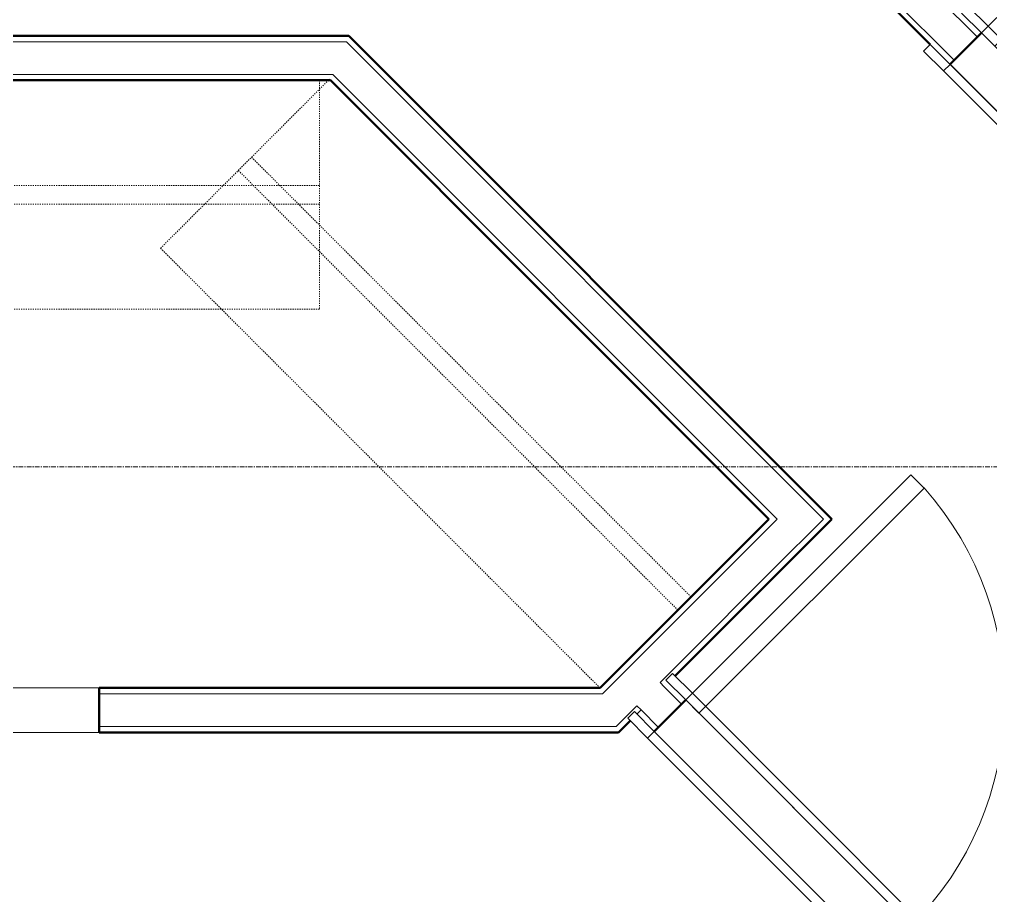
# Model space of a CAD drawing. Header units: inches. Extents: x -4235 to -464, y 9767 to 12347.
# Drawn here: x -3598.2 to -3494.5, y 11801.4 to 11894.9 of the extents above; entities that cross this region are included whole.
import ezdxf

# ---------------------------------------------------------------- set-up
doc = ezdxf.new("R2010")
doc.units = ezdxf.units.IN
doc.header["$MEASUREMENT"] = 0
doc.linetypes.add('Dash', pattern=[0.25, 0.125, -0.125])
doc.linetypes.add('Grid Line 1_2_', pattern=[0.875, 0.5, -0.125, 0.125, -0.125])
for name, color, linetype, lineweight in [('0-1', 7, 'Continuous', 5), ('0-2', 10, 'Continuous', 9), ('A-DOOR-1', 10, 'Continuous', 9), ('A-DOOR-2', 50, 'Continuous', 20), ('A-DOOR-FRAM-1', 10, 'Continuous', 9), ('A-WALL-1', 7, 'Continuous', 50), ('A-WALL-2', 250, 'Continuous', 13), ('A-WALL-3', 10, 'Continuous', 9), ('A-WALL-4', 254, 'Continuous', 9), ('Q-CASE-HDLN-1', 10, 'Dash', 9), ('Q-CASE-HDLN-2', 254, 'Dash', 9), ('S-GRID-1', 1, 'Grid Line 1_2_', 9)]:
    doc.layers.add(name, color=color, linetype=linetype, lineweight=lineweight)

# ---------------------------------------------------------------- blocks, each defined once
blk = doc.blocks.new('OD_CW_Closet - OD_CW_Closet-3110467-BACKGROUND - RCP - 3RD FLOOR')
at = {"layer": 'Q-CASE-HDLN-1'}
for p, q in [((0.74, 1.51), (67.13, 1.51)), ((67.13, 1.51), (67.13, -23.84)), ((0.74, -10.24), (67.13, -10.24)), ((0.74, -12.24), (67.13, -12.24)), ((67.13, -24), (66.97, -24))]:
    blk.add_line(p, q, dxfattribs=at)
at = {"layer": 'Q-CASE-HDLN-2'}
for p, q in [((0.74, -24), (0.74, 1.51)), ((67.13, -23.84), (67.13, -24)), ((66.97, -24), (0.74, -24))]:
    blk.add_line(p, q, dxfattribs=at)
blk = doc.blocks.new('OD_CW_Closet - OD_CW_Closet-3109491-BACKGROUND - RCP - 3RD FLOOR')
at = {"layer": 'Q-CASE-HDLN-1'}
for p, q in [((0.74, -24), (0.74, 0.45)), ((0.74, 0.45), (102.1, 0.45)), ((0.74, -10.78), (102.1, -10.78)), ((0.74, -12.78), (102.1, -12.78))]:
    blk.add_line(p, q, dxfattribs=at)
at = {"layer": 'Q-CASE-HDLN-2'}
for p, q in [((102.1, 0.45), (102.1, -24)), ((102.1, -24), (0.74, -24))]:
    blk.add_line(p, q, dxfattribs=at)
blk = doc.blocks.new('SWING - SINGLE - FLUSH - 2-10 x 6-8 - PRIVACY-3199405-BACKGROUND - RCP - 3RD FLOOR')
at = {"layer": 'A-DOOR-1'}
blk.add_arc((17, -2.38), 34.07, 180, 266.6343, dxfattribs=at)
at = {"layer": 'A-DOOR-2'}
for p, q in [((15, -2.38), (15, -36.38)), ((17, -2.38), (15, -2.38)), ((17, -2.38), (17, -36.38)), ((17, -36.38), (15, -36.38))]:
    blk.add_line(p, q, dxfattribs=at)
at = {"layer": 'A-DOOR-FRAM-1'}
for p, q in [((-17, 3.37), (-20, 3.37)), ((-20, 3.37), (-20, 2.37)), ((-17, 3.37), (-17, 2.37)), ((17, 3.37), (-17, 3.37)), ((20, 3.37), (17, 3.37)), ((17, 3.37), (17, 2.37)), ((20, 3.37), (20, 2.37)), ((-20, 2.37), (-17, 2.37)), ((-17, 2.37), (17, 2.37)), ((17, 2.37), (20, 2.37)), ((-17, -2.38), (-20, -2.38)), ((-20, -3.38), (-20, -2.38)), ((-17, -3.38), (-17, -2.38)), ((17, -2.38), (-17, -2.38)), ((20, -2.38), (17, -2.38)), ((17, -3.38), (17, -2.38)), ((20, -3.38), (20, -2.38)), ((-20, -3.38), (-17, -3.38)), ((-17, -3.38), (17, -3.38)), ((17, -3.38), (20, -3.38))]:
    blk.add_line(p, q, dxfattribs=at)
blk = doc.blocks.new('CTR - 1st Phase - Unit Layouts_rvt-1-BACKGROUND - RCP - 3RD FLOOR')
at = {"layer": 'A-WALL-1'}
for p, q in [((-3500.95, 11892.27), (-3518.75, 11910.07)), ((-3667.55, 11893.19), (-3569.75, 11893.19)), ((-3569.75, 11893.19), (-3563.92, 11893.19)), ((-3563.92, 11893.19), (-3563.04, 11893.19)), ((-3563.04, 11893.19), (-3511.45, 11841.6)), ((-3495.47, 11893.5), (-3498.83, 11890.15)), ((-3565, 11888.44), (-3667.55, 11888.44)), ((-3518.17, 11841.6), (-3565, 11888.44)), ((-3536.21, 11823.56), (-3518.17, 11841.6)), ((-3511.89, 11841.16), (-3514.81, 11838.24)), ((-3511.45, 11841.6), (-3511.89, 11841.16)), ((-3514.81, 11838.24), (-3528.21, 11824.84)), ((-3589.7, 11823.56), (-3536.21, 11823.56)), ((-3589.7, 11818.81), (-3589.7, 11823.56)), ((-3527.06, 11822.28), (-3530.42, 11818.92)), ((-3533.61, 11819.44), (-3534.24, 11818.81)), ((-3532.98, 11820.07), (-3533.61, 11819.44)), ((-3534.24, 11818.81), (-3589.7, 11818.81))]:
    blk.add_line(p, q, dxfattribs=at)
at = {"layer": 'A-WALL-2'}
for p, q in [((-3518.75, 11910.95), (-3498.39, 11890.59)), ((-3500.33, 11897.48), (-3495.91, 11893.06)), ((-3667.55, 11892.56), (-3569.13, 11892.56)), ((-3568.24, 11892.56), (-3569.13, 11892.56)), ((-3563.29, 11892.56), (-3568.24, 11892.56)), ((-3512.33, 11841.6), (-3563.29, 11892.56)), ((-3667.55, 11889.06), (-3565.63, 11889.06)), ((-3564.74, 11889.06), (-3565.63, 11889.06)), ((-3517.28, 11841.6), (-3564.74, 11889.06)), ((-3517.73, 11841.16), (-3535.32, 11823.56)), ((-3517.73, 11841.16), (-3517.28, 11841.6)), ((-3514.81, 11839.13), (-3512.33, 11841.6)), ((-3515.25, 11838.69), (-3514.81, 11839.13)), ((-3515.25, 11838.69), (-3529.8, 11824.14)), ((-3535.95, 11822.94), (-3535.32, 11823.56)), ((-3529.8, 11824.14), (-3529.36, 11823.69)), ((-3527.5, 11821.84), (-3529.36, 11823.69)), ((-3535.95, 11822.94), (-3589.7, 11822.94)), ((-3534.5, 11819.44), (-3532.28, 11821.66)), ((-3532.28, 11821.66), (-3531.83, 11821.22)), ((-3532.28, 11820.78), (-3531.83, 11821.22)), ((-3529.98, 11819.36), (-3531.83, 11821.22)), ((-3534.5, 11819.44), (-3589.7, 11819.44))]:
    blk.add_line(p, q, dxfattribs=at)
at = {"layer": 'A-WALL-3'}
for p, q in [((-3471.43, 11869.46), (-3495.47, 11893.5)), ((-3498.83, 11890.15), (-3474.79, 11866.1)), ((-3589.7, 11823.56), (-3623.7, 11823.56)), ((-3504.3, 11799.52), (-3527.06, 11822.28)), ((-3623.7, 11818.81), (-3589.7, 11818.81)), ((-3530.42, 11818.92), (-3506.38, 11794.88))]:
    blk.add_line(p, q, dxfattribs=at)
at = {"layer": 'A-WALL-4'}
for p, q in [((-3495.47, 11893.5), (-3498.83, 11890.15)), ((-3589.7, 11823.56), (-3589.7, 11818.81)), ((-3527.06, 11822.28), (-3530.42, 11818.92))]:
    blk.add_line(p, q, dxfattribs=at)
at = {"layer": '0-2'}
for name, p, rotation in [('SWING - SINGLE - FLUSH - 2-10 x 6-8 - PRIVACY-3199405-BACKGROUND - RCP - 3RD FLOOR', (-3485.13, 11879.8), 134.9999999999904), ('OD_CW_Closet - OD_CW_Closet-3109491-BACKGROUND - RCP - 3RD FLOOR', (-3565.44, 11864.44), 180), ('OD_CW_Closet - OD_CW_Closet-3110467-BACKGROUND - RCP - 3RD FLOOR', (-3534.62, 11824.11), 134.9999999999893), ('SWING - SINGLE - FLUSH - 2-10 x 6-8 - PRIVACY-3199405-BACKGROUND - RCP - 3RD FLOOR', (-3516.72, 11808.58), 134.9999999999929)]:
    blk.add_blockref(name, p, dxfattribs=dict(at, rotation=rotation))

msp = doc.modelspace()

# ---------------------------------------------------------------- linework, layer by layer
at = {"layer": 'S-GRID-1'}
msp.add_line((-464.45, 11847.19), (-4185.7, 11847.19), dxfattribs=at)

# ---------------------------------------------------------------- block references
at = {"layer": '0-1'}
msp.add_blockref('CTR - 1st Phase - Unit Layouts_rvt-1-BACKGROUND - RCP - 3RD FLOOR', (0, 0), dxfattribs=at)

doc.saveas('drawing.dxf')
